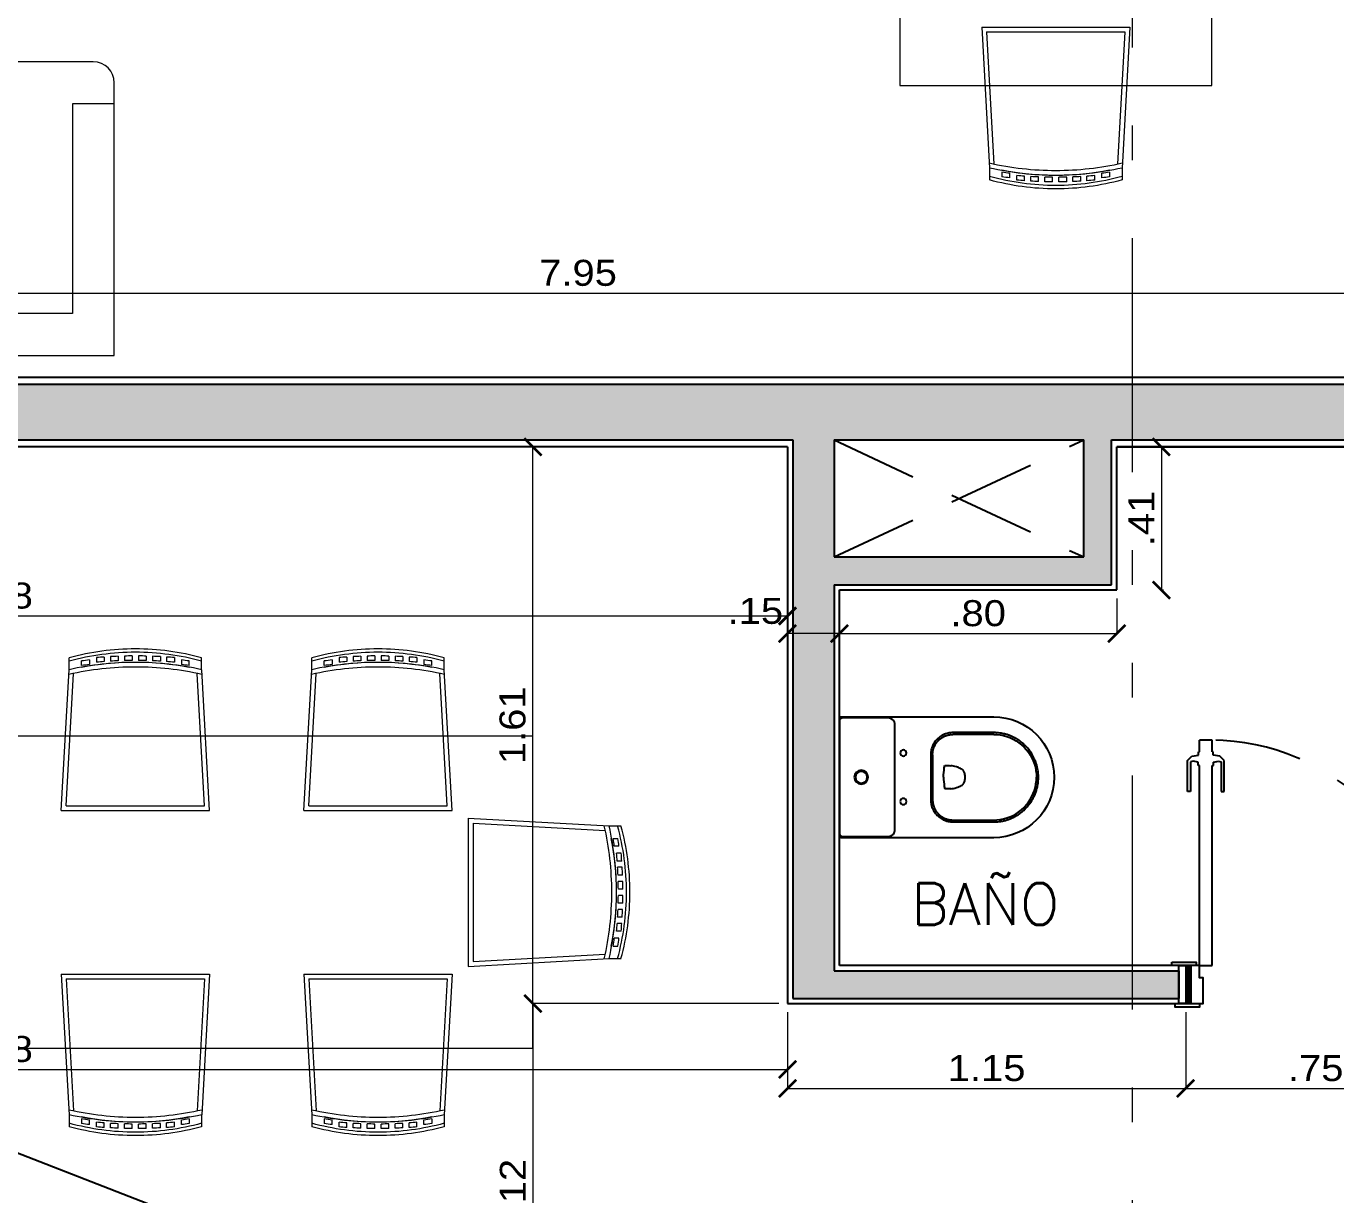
# Model space of a CAD drawing. Header units: metres. Extents: x 219 to 707, y -561 to -17.
# Drawn here: x 343.328 to 347.107, y -179.473 to -176.101 of the extents above; entities that cross this region are included whole.
import ezdxf

# ---------------------------------------------------------------- set-up
doc = ezdxf.new("R2010")
doc.units = ezdxf.units.M
doc.linetypes.add('CYPE_RAYAPUNTOPUNTO', pattern=[0.45, 0.225, -0.075, 0, -0.075, 0, -0.075])
doc.linetypes.add('HIDDEN', pattern=[0.375, 0.25, -0.125])
for name, color, linetype in [('A-Aberturas', 2, 'Continuous'), ('A-Equipamiento fijo', 253, 'Continuous'), ('A-Muros', 4, 'Continuous'), ('A-Proyección', 1, 'HIDDEN'), ('A-Revoques', 1, 'Continuous'), ('A-Texto', 3, 'Continuous'), ('CORRECCIONES', 1, 'Continuous'), ('Dr Ejes en bloque', 4, 'Continuous'), ('TCOTA', 1, 'Continuous')]:
    doc.layers.add(name, color=color, linetype=linetype)
doc.layers.add('A-Equipamiento', color=251, linetype='Continuous', lineweight=5)
doc.layers.add('COTAS_REPLANTEO', color=7, linetype='CYPE_RAYAPUNTOPUNTO', lineweight=0)
for name, color, linetype, transparency in [('M-Muro hueco 11', 141, 'Continuous', 0.5), ('M1-Muro Común 20', 12, 'Continuous', 0.5), ('M3- Muro Hueco 15', 113, 'Continuous', 0.7)]:
    doc.layers.add(name, color=color, linetype=linetype, transparency=transparency)
doc.styles.add('1-50', font='arial.ttf', dxfattribs={"width": 1.1, "height": 0.075})
doc.styles.add('T12', font='romans.shx', dxfattribs={"height": 0.12})
doc.dimstyles.new('1-50', dxfattribs={"dimscale": 0, "dimtxt": 0.075, "dimasz": 0.05, "dimexe": 0, "dimexo": 0.025, "dimgap": 0.02, "dimtad": 1, "dimzin": 4, "dimdsep": 46, "dimtxsty": '1-50', "dimblk": 'ARCHTICK', "dimcen": 0.09, "dimclrd": 256, "dimclre": 8, "dimclrt": 2, "dimadec": 0, "dimazin": 3, "dimtfac": 1, "dimtofl": 0, "dimtmove": 2, "dimatfit": 3, "dimldrblk": 'OPEN90', "dimfxl": 1, "dimtolj": 1, "dimtzin": 0, "dimlwd": 18, "dimlwe": 18, "dimarcsym": 0})

# ---------------------------------------------------------------- blocks, each defined once
blk = doc.blocks.new('PLANTA TIPO 1$0$PLQABY')
at = {"layer": 'A-Equipamiento'}
for p, q in [((-0.3447, 0.5109), (-0.3197, 0.0595)), ((0.1304, 0.5109), (-0.3447, 0.5109)), ((0.1304, 0.5109), (0.1053, 0.0595)), ((0.1145, 0.4959), (-0.3289, 0.4959)), ((-0.3289, 0.4959), (-0.3053, 0.0721)), ((0.1145, 0.4959), (0.091, 0.0721)), ((-0.3196, 0.0595), (-0.3196, 0.0323)), ((-0.2797, 0.0465), (-0.2797, 0.0316)), ((-0.2546, 0.028), (-0.2546, 0.0428)), ((0.0402, 0.028), (0.0402, 0.0428)), ((0.0653, 0.0465), (0.0653, 0.0316)), ((0.1053, 0.0587), (0.1053, 0.0323)), ((-0.3196, 0.0323), (-0.3196, 0.0214)), ((-0.2321, 0.0209), (-0.2321, 0.0355)), ((-0.2071, 0.0189), (-0.2071, 0.0335)), ((-0.1871, 0.0176), (-0.1871, 0.0322)), ((-0.1622, 0.0165), (-0.1622, 0.031)), ((-0.1422, 0.0158), (-0.1422, 0.0303)), ((-0.1172, 0.0154), (-0.1172, 0.0299)), ((-0.0972, 0.0154), (-0.0972, 0.0299)), ((-0.0722, 0.0158), (-0.0722, 0.0303)), ((-0.0522, 0.0165), (-0.0522, 0.031)), ((-0.0272, 0.0176), (-0.0272, 0.0322)), ((-0.0072, 0.0189), (-0.0072, 0.0335)), ((0.0178, 0.0209), (0.0178, 0.0355)), ((0.1053, 0.0323), (0.1053, 0.0214))]:
    blk.add_line(p, q, dxfattribs=at)
for centre, radius, start, end in [((-0.1071, 1.012), 0.9611, 257.1689, 269.9939), ((-0.1071, 1.0061), 0.9702, 257.3429, 269.9941), ((-0.1071, 0.9348), 0.8989, 258.9316, 269.9954), ((-0.0647, 1.4355), 1.4056, 261.2017, 262.2348), ((-0.1073, 1.012), 0.9611, 270.0061, 282.8311), ((-0.1073, 1.0061), 0.9702, 270.0059, 282.6571), ((-0.1072, 0.9348), 0.8989, 270.0046, 281.0684), ((-0.1497, 1.4355), 1.4056, 277.7652, 278.7983), ((-0.107, 0.8076), 0.8039, 254.6665, 269.9896), ((-0.107, 0.7967), 0.8039, 254.6665, 269.9896), ((-0.0647, 1.4522), 1.4368, 261.3942, 262.4044), ((-0.1072, 1.4355), 1.4056, 264.9005, 265.922), ((-0.1072, 1.4522), 1.4368, 265.0115, 266.0107), ((-0.1072, 1.4355), 1.4056, 266.7389, 267.7583), ((-0.1072, 1.4522), 1.4368, 266.8098, 267.807), ((-0.1072, 1.4355), 1.4056, 268.574, 269.5924), ((-0.1072, 1.4522), 1.4368, 268.605, 269.6012), ((-0.1073, 0.8076), 0.8039, 270.0104, 285.3335), ((-0.1073, 0.7967), 0.8039, 270.0104, 285.3335), ((-0.1072, 1.4355), 1.4056, 270.4076, 271.426), ((-0.1072, 1.4522), 1.4368, 270.3988, 271.395), ((-0.1072, 1.4355), 1.4056, 272.2417, 273.2611), ((-0.1072, 1.4522), 1.4368, 272.193, 273.1902), ((-0.1072, 1.4355), 1.4056, 274.078, 275.0995), ((-0.1072, 1.4522), 1.4368, 273.9893, 274.9885), ((-0.1497, 1.4522), 1.4368, 277.5956, 278.6058)]:
    blk.add_arc(centre, radius, start, end, dxfattribs=at)
blk = doc.blocks.new('Sillon3c')
for p, q in [((1.65, 0.7), (0.05, 0.7)), ((0.55, 0.7), (0.55, 0.1)), ((1.15, 0.7), (1.15, 0.1)), ((0, 0.65), (0, 0)), ((1.7, 0), (1.7, 0.65)), ((0.1, 0.6), (0, 0.6)), ((0.1, 0.1), (0.1, 0.6)), ((1.6, 0.6), (1.6, 0.1)), ((1.7, 0.6), (1.6, 0.6)), ((1.6, 0.1), (0.1, 0.1)), ((0, 0), (1.7, 0))]:
    blk.add_line(p, q)
for centre, start, end in [((0.05, 0.65), 90, 180), ((1.65, 0.65), 0, 90)]:
    blk.add_arc(centre, 0.05, start, end)
blk = doc.blocks.new('_ArchTick')
at = {"color": 0, "linetype": 'ByBlock', "const_width": 0.15}
blk.add_lwpolyline([(-0.5, -0.5), (0.5, 0.5)], dxfattribs=at)
blk = doc.blocks.new('*D131')
at = {"layer": 'Defpoints', "color": 0, "transparency": 16777216}
for p in [(348.895, -176.8717), (340.9456, -177.1151), (348.895, -177.1151)]:
    blk.add_point(p, dxfattribs=at)
at = {"layer": 'TCOTA', "color": 8, "lineweight": 18, "transparency": 16777216}
for p, q in [((340.9456, -177.0901), (340.9456, -176.8717)), ((348.895, -177.0901), (348.895, -176.8717))]:
    blk.add_line(p, q, dxfattribs=at)
at = {"layer": 'TCOTA', "lineweight": 18, "transparency": 16777216}
blk.add_line((340.9456, -176.8717), (348.895, -176.8717), dxfattribs=at)
at = {"layer": 'TCOTA', "lineweight": 18, "transparency": 16777216, "xscale": 0.05, "yscale": 0.05, "zscale": 0.05, "rotation": 180}
blk.add_blockref('_ArchTick', (340.9456, -176.8717), dxfattribs=at)
at = {"layer": 'TCOTA', "lineweight": 18, "transparency": 16777216, "xscale": 0.05, "yscale": 0.05, "zscale": 0.05}
blk.add_blockref('_ArchTick', (348.895, -176.8717), dxfattribs=at)
at = {"layer": 'TCOTA', "color": 2, "transparency": 16777216, "insert": (344.9203, -176.8134), "char_height": 0.075, "attachment_point": 5, "style": '1-50'}
blk.add_mtext('\\A1;7.95', dxfattribs=at)
blk = doc.blocks.new('_Open90')
at = {"color": 0, "linetype": 'ByBlock', "lineweight": -2}
for p, q in [((0, 0), (-1, 0)), ((-0.5, 0.5), (0, 0)), ((0, 0), (-0.5, -0.5))]:
    blk.add_line(p, q, dxfattribs=at)
blk = doc.blocks.new('hoja 65')
for p, q in [((1.869, 6.9476), (1.869, 6.9573)), ((1.869, 6.9573), (1.8722, 6.9573)), ((1.869, 6.9476), (1.869, 6.9573)), ((1.869, 6.9573), (1.8722, 6.9573)), ((1.8722, 6.9573), (1.8722, 6.9907)), ((1.9082, 6.9907), (1.8722, 6.9907)), ((1.8722, 6.9573), (1.8722, 6.9907)), ((1.9082, 6.9907), (1.8722, 6.9907)), ((1.9082, 6.9573), (1.9082, 6.9907)), ((1.9082, 6.9573), (1.9082, 6.9907)), ((1.9115, 6.9573), (1.9082, 6.9573)), ((1.9115, 6.9573), (1.9082, 6.9573)), ((1.9115, 6.9476), (1.9115, 6.9573)), ((1.9115, 6.9476), (1.9115, 6.9573)), ((1.8378, 6.9321), (1.8496, 6.945)), ((1.8378, 6.9321), (1.8496, 6.945)), ((1.8378, 6.8428), (1.8378, 6.9321)), ((1.8378, 6.8428), (1.8378, 6.9321)), ((1.8539, 6.9299), (1.8464, 6.9283)), ((1.8539, 6.9299), (1.8464, 6.9283)), ((1.8464, 6.9283), (1.8464, 6.8428)), ((1.8464, 6.9283), (1.8464, 6.8428)), ((1.8496, 6.945), (1.869, 6.9476)), ((1.8496, 6.945), (1.869, 6.9476)), ((1.8684, 6.9272), (1.8539, 6.9299)), ((1.8684, 6.9272), (1.8539, 6.9299)), ((1.8684, 6.9175), (1.8684, 6.9272)), ((1.8684, 6.9175), (1.8684, 6.9272)), ((1.8722, 6.9175), (1.8684, 6.9175)), ((1.8722, 6.9175), (1.8684, 6.9175)), ((1.8722, 6.3407), (1.8722, 6.9175)), ((1.8722, 6.3407), (1.8722, 6.9175)), ((1.9082, 6.3407), (1.9082, 6.9175)), ((1.9082, 6.9175), (1.912, 6.9175)), ((1.9082, 6.3407), (1.9082, 6.9175)), ((1.9082, 6.9175), (1.912, 6.9175)), ((1.9308, 6.945), (1.9115, 6.9476)), ((1.9308, 6.945), (1.9115, 6.9476)), ((1.912, 6.9272), (1.9265, 6.9299)), ((1.912, 6.9272), (1.9265, 6.9299)), ((1.912, 6.9175), (1.912, 6.9272)), ((1.912, 6.9175), (1.912, 6.9272)), ((1.9265, 6.9299), (1.9341, 6.9283)), ((1.9265, 6.9299), (1.9341, 6.9283)), ((1.9427, 6.9321), (1.9308, 6.945)), ((1.9427, 6.9321), (1.9308, 6.945)), ((1.9341, 6.9283), (1.9341, 6.8428)), ((1.9341, 6.9283), (1.9341, 6.8428)), ((1.9427, 6.8428), (1.9427, 6.9321)), ((1.9427, 6.8428), (1.9427, 6.9321)), ((1.8464, 6.8428), (1.8378, 6.8428)), ((1.8464, 6.8428), (1.8378, 6.8428)), ((1.9341, 6.8428), (1.9427, 6.8428)), ((1.9341, 6.8428), (1.9427, 6.8428)), ((1.8722, 6.3407), (1.9082, 6.3407)), ((1.8722, 6.3407), (1.9082, 6.3407))]:
    blk.add_line(p, q)
blk = doc.blocks.new('A$C9029')
at = {"transparency": 33554661}
h = blk.add_hatch(dxfattribs=at)
h.set_pattern_fill('ANSI31', color=1, scale=0.001, angle=180, style=0)
h.set_pattern_definition([(135, (3010.01075, -1180.768174), (0.0022450640303, 0.0022450640303), [])])
h.paths.add_polyline_path([(0.79, 0.01), (0.79, 0.12), (0.775, 0.12), (0.775, 0.01)])
h.paths.add_polyline_path([(0.055, 0.01), (0.055, 0.12), (0.04, 0.12), (0.04, 0.01)])
for p, q in [((0.04, 0.12), (0.02, 0.12)), ((0.79, 0.12), (0.81, 0.12)), ((0.04, 0.01), (0.02, 0.01)), ((0.79, 0.01), (0.81, 0.01))]:
    blk.add_line(p, q, dxfattribs=at)
for points in [[(0, 0.13), (0.07, 0.13), (0.07, 0.12), (0, 0.12)], [(0.83, 0.13), (0.76, 0.13), (0.76, 0.12), (0.83, 0.12)], [(0.01, 0.01), (0.08, 0.01), (0.08, 0), (0.01, 0)], [(0.82, 0.01), (0.75, 0.01), (0.75, 0), (0.82, 0)]]:
    blk.add_lwpolyline(points, close=True, dxfattribs=at)
at = {"color": 0, "linetype": 'ByBlock', "transparency": 33554661}
for points in [[(0.02, 0.12), (0.04, 0.12), (0.04, 0.01), (0.02, 0.01)], [(0.055, 0.12), (0.055, 0.01), (0.09, 0.01), (0.09, 0.084), (0.08, 0.084), (0.08, 0.12)], [(0.775, 0.12), (0.775, 0.01), (0.74, 0.01), (0.74, 0.084), (0.75, 0.084), (0.75, 0.12)], [(0.79, 0.12), (0.81, 0.12), (0.81, 0.01), (0.79, 0.01)]]:
    blk.add_lwpolyline(points, close=True, dxfattribs=at)
at = {"layer": 'A-Proyección', "transparency": 33554661}
blk.add_arc((0.1135, 0.1333), 0.6367, 358.7992, 89.7714, dxfattribs=at)
at = {"transparency": 33554661}
blk.add_blockref('hoja 65', (-1.7922, -6.2207), dxfattribs=at)
blk = doc.blocks.new('P230+cd23f_p')
at = {"layer": 'A-Equipamiento fijo'}
for p, q in [((-146.3, 0), (146.3, 0)), ((146.3, 0), (147.1, 0)), ((162.3, 0), (170.4, 0)), ((-174.4, -4), (-174.4, -445)), ((-172.3, -10), (-172.3, -138.8)), ((-172.3, -10), (-172.3, -10)), ((-172.3, -10), (-172.3, -138.8)), ((-170.4, 0), (-162.3, 0)), ((-162.3, 0), (-147.5, 0)), ((-147.5, 0), (-147.5, 0)), ((-147.5, 0), (-147.1, 0)), ((-147.1, 0), (-146.3, 0)), ((147.1, 0), (147.5, 0)), ((147.5, 0), (147.5, 0)), ((147.5, 0), (162.3, 0)), ((172.3, -138.8), (172.3, -10)), ((172.3, -10), (172.3, -10)), ((172.3, -138.8), (172.3, -10)), ((174.4, -445), (174.4, -4)), ((-172.3, -138.8), (-172.3, -138.8)), ((172.3, -138.8), (172.3, -138.8)), ((-152.3, -158.8), (152.3, -158.8)), ((-152.3, -158.8), (-152.3, -158.8)), ((-152.3, -158.8), (152.3, -158.8)), ((152.3, -158.8), (152.3, -158.8)), ((-65, -263.2), (65, -263.2)), ((-65, -268.6), (65, -268.6)), ((-128.8, -445), (-128.8, -327)), ((-123.4, -445), (-123.4, -327)), ((-33.8, -303.8), (-33.7, -303.5)), ((33.7, -303.5), (33.8, -303.8)), ((123.4, -327), (123.4, -445)), ((128.8, -327), (128.8, -445))]:
    blk.add_line(p, q, dxfattribs=at)
for points in [[(-172.3, -138.8, 0), (-172.2, -140.5, 0), (-172, -142.1, 0), (-171.7, -143.8, 0), (-171.2, -145.4, 0), (-170.6, -147, 0), (-169.8, -148.5, 0), (-168.9, -149.9, 0), (-167.9, -151.3, 0), (-166.8, -152.5, 0), (-165.6, -153.7, 0), (-164.3, -154.8, 0), (-162.9, -155.7, 0), (-161.5, -156.6, 0), (-159.9, -157.3, 0), (-158.3, -157.9, 0), (-156.7, -158.3, 0), (-155.3, -158.6, 0), (-153.8, -158.7, 0), (-152.3, -158.8, 0)], [(-172.3, -138.8, 0), (-172.3, -139.8, 0), (-172.2, -140.8, 0), (-172.1, -141.8, 0), (-171.9, -142.9, 0), (-171.7, -143.9, 0), (-171.4, -144.9, 0), (-171, -145.8, 0), (-170.6, -146.8, 0), (-170.2, -147.7, 0), (-169.7, -148.7, 0), (-169.2, -149.6, 0), (-168.6, -150.4, 0), (-168, -151.3, 0), (-167.3, -152.1, 0), (-166.6, -152.8, 0), (-165.8, -153.5, 0), (-165.1, -154.2, 0), (-164.2, -154.8, 0), (-163.4, -155.4, 0), (-162.5, -156, 0), (-161.6, -156.5, 0), (-160.7, -157, 0), (-159.7, -157.4, 0), (-158.7, -157.7, 0), (-157.7, -158, 0), (-156.7, -158.3, 0), (-155.7, -158.5, 0), (-154.7, -158.6, 0), (-153.6, -158.7, 0), (-152.6, -158.8, 0), (-152.4, -158.8, 0)], [(152.3, -158.8, 0), (154, -158.7, 0), (155.7, -158.5, 0), (157.3, -158.1, 0), (158.9, -157.7, 0), (160.5, -157, 0), (162, -156.3, 0), (163.5, -155.4, 0), (164.8, -154.4, 0), (166.1, -153.3, 0), (167.3, -152.1, 0), (168.3, -150.8, 0), (169.3, -149.4, 0), (170.1, -147.9, 0), (170.8, -146.4, 0), (171.4, -144.8, 0), (171.8, -143.2, 0), (172.1, -141.7, 0), (172.3, -140.3, 0), (172.3, -138.8, 0)], [(152.5, -158.8, 0), (153.3, -158.8, 0), (154.3, -158.7, 0), (155.4, -158.5, 0), (156.4, -158.4, 0), (157.4, -158.1, 0), (158.4, -157.8, 0), (159.4, -157.5, 0), (160.3, -157.1, 0), (161.3, -156.7, 0), (162.2, -156.2, 0), (163.1, -155.6, 0), (164, -155, 0), (164.8, -154.4, 0), (165.6, -153.7, 0), (166.4, -153, 0), (167.1, -152.3, 0), (167.7, -151.5, 0), (168.4, -150.7, 0), (169, -149.9, 0), (169.5, -149, 0), (170, -148.1, 0), (170.5, -147.1, 0), (170.9, -146.2, 0), (171.3, -145.2, 0), (171.6, -144.2, 0), (171.8, -143.2, 0), (172, -142.2, 0), (172.2, -141.1, 0), (172.3, -140.1, 0), (172.3, -139.1, 0), (172.3, -138.8, 0)], [(-128.8, -327, 0), (-128.7, -323.6, 0), (-128.5, -320.1, 0), (-128, -316.6, 0), (-127.3, -313.1, 0), (-126.4, -309.6, 0), (-125.3, -306.1, 0), (-124.1, -302.8, 0), (-122.6, -299.5, 0), (-120.9, -296.2, 0), (-119.1, -293.1, 0), (-117.1, -290.1, 0), (-114.9, -287.2, 0), (-112.6, -284.5, 0), (-110.1, -281.9, 0), (-107.5, -279.4, 0), (-104.8, -277, 0), (-101.9, -274.9, 0), (-98.9, -272.9, 0), (-95.8, -271.1, 0), (-92.5, -269.4, 0), (-89.2, -267.9, 0), (-85.9, -266.7, 0), (-82.4, -265.6, 0), (-78.9, -264.7, 0), (-75.4, -264, 0), (-71.9, -263.5, 0), (-68.4, -263.3, 0), (-65, -263.2, 0)], [(65, -263.2, 0), (68.4, -263.3, 0), (71.9, -263.5, 0), (75.4, -264, 0), (78.9, -264.7, 0), (82.4, -265.6, 0), (85.9, -266.7, 0), (89.2, -267.9, 0), (92.5, -269.4, 0), (95.8, -271.1, 0), (98.9, -272.9, 0), (101.9, -274.9, 0), (104.8, -277, 0), (107.5, -279.4, 0), (110.1, -281.9, 0), (112.6, -284.5, 0), (114.9, -287.2, 0), (117.1, -290.1, 0), (119.1, -293.1, 0), (120.9, -296.2, 0), (122.6, -299.5, 0), (124.1, -302.8, 0), (125.3, -306.1, 0), (126.4, -309.6, 0), (127.3, -313.1, 0), (128, -316.6, 0), (128.5, -320.1, 0), (128.7, -323.6, 0), (128.8, -327, 0)], [(-65, -268.6, 0), (-66.2, -268.6, 0), (-67.6, -268.6, 0), (-68.7, -268.7, 0), (-69.9, -268.8, 0), (-71, -268.9, 0), (-71.9, -269, 0), (-73.1, -269.2, 0), (-74.2, -269.3, 0), (-75.2, -269.5, 0), (-76.1, -269.7, 0), (-77.4, -269.9, 0), (-78.8, -270.2, 0), (-80, -270.5, 0), (-81.2, -270.8, 0), (-82.3, -271.2, 0), (-83.1, -271.4, 0), (-83.9, -271.7, 0), (-84.7, -271.9, 0), (-85.5, -272.3, 0), (-86.3, -272.6, 0), (-87.2, -272.9, 0), (-88.2, -273.4, 0), (-89, -273.8, 0), (-89.6, -274, 0), (-90.2, -274.3, 0), (-90.9, -274.7, 0), (-91.7, -275.1, 0), (-92.4, -275.4, 0), (-92.8, -275.7, 0), (-93.5, -276.1, 0), (-94.1, -276.4, 0), (-94.7, -276.7, 0), (-95.3, -277.1, 0), (-95.9, -277.4, 0), (-96.7, -277.9, 0), (-97.2, -278.3, 0), (-98, -278.8, 0), (-98.8, -279.3, 0), (-99.7, -280, 0), (-100.6, -280.6, 0), (-101.2, -281.1, 0), (-101.9, -281.7, 0), (-102.3, -282, 0), (-102.9, -282.5, 0), (-103.7, -283.2, 0), (-104.3, -283.8, 0), (-104.7, -284.2, 0), (-105.1, -284.6, 0), (-105.5, -285, 0), (-105.9, -285.4, 0), (-106.3, -285.7, 0), (-106.7, -286.2, 0), (-107.5, -286.9, 0), (-108.4, -287.9, 0), (-109.2, -288.7, 0), (-109.8, -289.5, 0), (-110.5, -290.3, 0), (-111.1, -291.1, 0), (-111.8, -292, 0), (-112.5, -292.9, 0), (-113.1, -293.9, 0), (-113.7, -294.7, 0), (-114.4, -295.8, 0), (-114.8, -296.4, 0), (-115.1, -296.9, 0), (-115.4, -297.4, 0), (-115.7, -298, 0), (-116, -298.6, 0), (-116.3, -299.1, 0), (-116.4, -299.4, 0), (-116.6, -299.6, 0), (-116.7, -299.9, 0), (-116.9, -300.2, 0), (-117.1, -300.6, 0), (-117.4, -301.3, 0), (-117.7, -301.9, 0), (-118, -302.4, 0), (-118.2, -302.9, 0), (-118.4, -303.4, 0), (-118.7, -304.1, 0), (-119, -304.8, 0), (-119.7, -306.5, 0), (-120.3, -307.9, 0), (-120.8, -309.4, 0), (-121.2, -311, 0), (-121.6, -312.6, 0), (-122, -314.2, 0), (-122.3, -315.8, 0), (-122.5, -316.9, 0), (-122.7, -318, 0), (-122.9, -319.1, 0), (-123, -320.3, 0), (-123.1, -321.2, 0), (-123.2, -322.1, 0), (-123.3, -322.8, 0), (-123.3, -323.5, 0), (-123.3, -324.2, 0), (-123.4, -325.1, 0), (-123.4, -325.4, 0), (-123.4, -325.6, 0), (-123.4, -325.8, 0), (-123.4, -326.2, 0), (-123.4, -326.4, 0), (-123.4, -326.6, 0), (-123.4, -326.7, 0), (-123.4, -326.8, 0), (-123.4, -327, 0)], [(0, -300, 0), (-6.7, -300.4, 0), (-13.4, -300.9, 0), (-20.2, -301.6, 0), (-27, -302.4, 0), (-33.7, -303.5, 0)], [(0, -300, 0), (6.7, -300.4, 0), (13.4, -300.9, 0), (20.2, -301.6, 0), (27, -302.4, 0), (33.7, -303.5, 0)], [(65, -268.6, 0), (66.2, -268.6, 0), (67.6, -268.6, 0), (68.7, -268.7, 0), (69.9, -268.8, 0), (71, -268.9, 0), (71.9, -269, 0), (73.1, -269.2, 0), (74.2, -269.3, 0), (75.2, -269.5, 0), (76.1, -269.7, 0), (77.4, -269.9, 0), (78.8, -270.2, 0), (80, -270.5, 0), (81.2, -270.8, 0), (82.3, -271.2, 0), (83.1, -271.4, 0), (83.9, -271.7, 0), (84.7, -271.9, 0), (85.5, -272.3, 0), (86.3, -272.6, 0), (87.2, -272.9, 0), (88.3, -273.5, 0), (89.2, -273.9, 0), (89.8, -274.1, 0), (90.7, -274.6, 0), (91.6, -275, 0), (92.4, -275.4, 0), (92.9, -275.7, 0), (93.7, -276.2, 0), (94.3, -276.5, 0), (95.1, -276.9, 0), (95.7, -277.3, 0), (96.6, -277.8, 0), (97.2, -278.3, 0), (98, -278.8, 0), (98.8, -279.3, 0), (99.7, -280, 0), (100.6, -280.6, 0), (101.4, -281.3, 0), (102.1, -281.9, 0), (102.8, -282.4, 0), (103.8, -283.3, 0), (104.8, -284.2, 0), (105.6, -285, 0), (106.3, -285.7, 0), (106.8, -286.2, 0), (107.5, -286.9, 0), (108.5, -288, 0), (109.2, -288.8, 0), (109.9, -289.5, 0), (110.5, -290.3, 0), (111.1, -291.1, 0), (112, -292.2, 0), (112.8, -293.4, 0), (113.6, -294.6, 0), (114.4, -295.8, 0), (114.8, -296.6, 0), (115.2, -297.2, 0), (115.6, -297.9, 0), (116, -298.6, 0), (116.3, -299.1, 0), (116.5, -299.5, 0), (116.7, -299.8, 0), (116.8, -300.1, 0), (117.1, -300.6, 0), (117.5, -301.4, 0), (117.8, -302.1, 0), (118.1, -302.6, 0), (118.3, -303.2, 0), (118.7, -304, 0), (119, -304.8, 0), (119.8, -306.8, 0), (120.4, -308.4, 0), (121, -310.3, 0), (121.5, -312.1, 0), (121.9, -313.8, 0), (122.3, -315.8, 0), (122.5, -316.9, 0), (122.7, -318, 0), (122.9, -319.1, 0), (123, -320.3, 0), (123.1, -321.2, 0), (123.2, -322.1, 0), (123.3, -322.8, 0), (123.3, -323.5, 0), (123.3, -324.2, 0), (123.4, -325.1, 0), (123.4, -325.4, 0), (123.4, -325.7, 0), (123.4, -326.2, 0), (123.4, -326.4, 0), (123.4, -326.6, 0), (123.4, -326.7, 0), (123.4, -326.8, 0), (123.4, -327, 0)], [(-23.5, -352.3, 0), (-25.1, -349.4, 0), (-26.5, -346.4, 0), (-27.8, -343.3, 0), (-29, -340.2, 0), (-30, -337.1, 0), (-31.2, -333.1, 0), (-32.1, -329, 0), (-32.8, -324.9, 0), (-33.3, -320.8, 0)], [(33.3, -320.8, 0), (32.8, -324.9, 0), (32.1, -329, 0), (31.2, -333.1, 0), (30, -337.1, 0), (28.7, -341, 0), (27.2, -344.8, 0), (25.4, -348.6, 0), (23.5, -352.3, 0)], [(-15.5, -359.4, 0), (-16.7, -358.8, 0), (-17.9, -358.2, 0), (-19, -357.4, 0), (-20.1, -356.5, 0), (-20.9, -355.8, 0), (-21.6, -355, 0), (-22.3, -354.1, 0), (-22.9, -353.2, 0), (-23.5, -352.3, 0)], [(0, -362.5, 0), (-2.7, -362.5, 0), (-5.3, -362.2, 0), (-7.9, -361.8, 0), (-10.4, -361.2, 0), (-12.9, -360.4, 0), (-15.5, -359.4, 0)], [(15.5, -359.4, 0), (12.9, -360.4, 0), (10.4, -361.2, 0), (7.9, -361.8, 0), (5.3, -362.2, 0), (2.7, -362.5, 0), (0, -362.5, 0)], [(23.5, -352.3, 0), (22.8, -353.5, 0), (22, -354.6, 0), (21.1, -355.6, 0), (20.1, -356.5, 0), (19, -357.4, 0), (17.9, -358.2, 0), (16.7, -358.8, 0), (15.5, -359.4, 0)], [(0, -573.8, 0), (-0.4, -573.8, 0), (-0.6, -573.8, 0), (-0.6, -573.8, 0), (-0.6, -573.8, 0), (-0.6, -573.8, 0), (-0.6, -573.8, 0), (-0.6, -573.8, 0), (-0.6, -573.8, 0), (-4.8, -573.8, 0), (-10.1, -573.4, 0), (-12.7, -573.2, 0), (-13, -573.2, 0), (-13.2, -573.2, 0), (-13.2, -573.2, 0), (-13.2, -573.2, 0), (-13.2, -573.2, 0), (-13.2, -573.2, 0), (-13.2, -573.2, 0), (-13.2, -573.2, 0), (-13.2, -573.2, 0), (-16.5, -572.8, 0), (-19.7, -572.3, 0), (-24.3, -571.5, 0), (-28.8, -570.6, 0), (-29.3, -570.5, 0), (-29.8, -570.3, 0), (-30.3, -570.2, 0), (-30.8, -570.1, 0), (-31.3, -570, 0), (-31.8, -569.9, 0), (-32.3, -569.7, 0), (-32.7, -569.6, 0), (-34.6, -569.1, 0), (-37.4, -568.3, 0), (-40.1, -567.4, 0), (-42.5, -566.6, 0), (-42.8, -566.5, 0), (-43, -566.4, 0), (-43.3, -566.3, 0), (-43.6, -566.2, 0), (-43.8, -566.2, 0), (-44.1, -566.1, 0), (-44.4, -566, 0), (-47.3, -564.9, 0), (-50.1, -563.7, 0), (-52.6, -562.6, 0), (-52.8, -562.5, 0), (-53, -562.4, 0), (-53.2, -562.3, 0), (-53.5, -562.2, 0), (-54, -562, 0), (-56.2, -560.9, 0), (-60, -559, 0), (-63.6, -557, 0), (-67.3, -554.9, 0), (-71.9, -551.9, 0), (-73.9, -550.5, 0), (-74.2, -550.4, 0), (-74.4, -550.2, 0), (-74.6, -550, 0), (-74.8, -549.9, 0), (-75.1, -549.7, 0), (-75.3, -549.6, 0), (-75.5, -549.4, 0), (-79.6, -546.3, 0), (-83.6, -543.1, 0), (-87, -540.1, 0), (-88.4, -538.7, 0), (-88.6, -538.5, 0), (-88.8, -538.3, 0), (-89, -538.2, 0), (-89.2, -538, 0), (-89.4, -537.8, 0), (-89.6, -537.6, 0), (-92.3, -534.9, 0), (-94.9, -532.1, 0), (-97.2, -529.6, 0), (-98.1, -528.5, 0), (-98.2, -528.4, 0), (-98.4, -528.2, 0), (-98.5, -528.1, 0), (-98.6, -528, 0), (-98.7, -527.8, 0), (-98.8, -527.7, 0), (-98.9, -527.6, 0), (-101.1, -524.8, 0), (-103.3, -522, 0), (-103.7, -521.4, 0), (-104.2, -520.8, 0), (-104.6, -520.3, 0), (-105, -519.7, 0), (-105.4, -519.1, 0), (-105.8, -518.6, 0), (-106.2, -518, 0), (-106.6, -517.4, 0), (-109.2, -513.4, 0), (-110.4, -511.4, 0), (-111, -510.4, 0), (-111.3, -509.9, 0), (-111.5, -509.6, 0), (-111.6, -509.5, 0), (-111.6, -509.4, 0), (-111.6, -509.4, 0), (-111.6, -509.4, 0), (-111.6, -509.3, 0), (-111.6, -509.3, 0), (-111.6, -509.3, 0), (-111.6, -509.3, 0), (-111.6, -509.3, 0), (-111.6, -509.3, 0), (-111.6, -509.3, 0), (-111.6, -509.3, 0), (-111.6, -509.3, 0), (-111.7, -509.3, 0), (-111.7, -509.3, 0), (-111.7, -509.2, 0), (-111.8, -509.1, 0), (-111.9, -508.9, 0), (-112, -508.6, 0), (-112.4, -508, 0), (-112.9, -507, 0), (-113.3, -506.4, 0), (-113.3, -506.3, 0), (-113.5, -506, 0), (-113.6, -505.7, 0), (-113.8, -505.4, 0), (-114, -505.1, 0), (-114.1, -504.8, 0), (-115.8, -501.4, 0), (-117.7, -497.5, 0), (-119.3, -493.6, 0), (-120.7, -490.1, 0), (-121.3, -488.5, 0), (-121.3, -488.3, 0), (-121.4, -488.1, 0), (-121.5, -487.9, 0), (-121.6, -487.7, 0), (-121.6, -487.5, 0), (-121.7, -487.3, 0), (-122.9, -483.6, 0), (-124, -479.9, 0), (-124.2, -479.1, 0), (-124.5, -478.3, 0), (-124.7, -477.4, 0), (-124.9, -476.6, 0), (-125.1, -475.7, 0), (-125.3, -474.9, 0), (-125.5, -474.1, 0), (-126.6, -469, 0), (-127, -466.8, 0), (-127, -466.6, 0), (-127.1, -466.4, 0), (-127.1, -466.2, 0), (-127.1, -466, 0), (-127.2, -465.5, 0), (-127.5, -463.5, 0), (-128.1, -458.9, 0), (-128.5, -454.3, 0), (-128.8, -449.6, 0), (-128.8, -445, 0)], [(-123.4, -445, 0), (-123, -454.3, 0), (-122, -463.7, 0), (-120.1, -473.2, 0), (-117.5, -482.6, 0), (-114.2, -491.8, 0), (-110.1, -500.8, 0), (-105.2, -509.4, 0), (-99.7, -517.6, 0), (-93.7, -525.3, 0), (-87, -532.5, 0), (-79.9, -539, 0), (-72.2, -545, 0), (-64.2, -550.4, 0), (-55.8, -555.1, 0), (-47, -559.1, 0), (-38, -562.4, 0), (-28.7, -565, 0), (-19.3, -566.9, 0), (-9.7, -568, 0), (0, -568.4, 0)], [(128.8, -445, 0), (128.8, -448.9, 0), (128.6, -452.9, 0), (128.3, -456.8, 0), (127.7, -462, 0), (127.4, -464.2, 0), (127.4, -464.5, 0), (127.3, -464.7, 0), (127.3, -465, 0), (127.2, -465.3, 0), (127.2, -465.5, 0), (127.2, -465.8, 0), (127.1, -466, 0), (126.4, -469.8, 0), (125.6, -473.6, 0), (125.4, -474.7, 0), (125.1, -475.6, 0), (124.9, -476.6, 0), (124.6, -477.6, 0), (124.4, -478.6, 0), (123, -483.5, 0), (122.3, -485.6, 0), (122, -486.5, 0), (121.9, -486.6, 0), (121.9, -486.8, 0), (121.9, -486.9, 0), (121.8, -487, 0), (121.8, -487.1, 0), (121.7, -487.2, 0), (121.7, -487.3, 0), (120, -492, 0), (118, -496.7, 0), (115.9, -501.3, 0), (113.6, -505.8, 0), (113.4, -506.1, 0), (113.4, -506.2, 0), (113.3, -506.3, 0), (113.3, -506.4, 0), (113.2, -506.5, 0), (113.2, -506.6, 0), (113.1, -506.6, 0), (112.9, -507.1, 0), (112.4, -507.9, 0), (112, -508.7, 0), (111.8, -509.1, 0), (111.7, -509.2, 0), (111.7, -509.3, 0), (111.6, -509.3, 0), (111.6, -509.3, 0), (111.6, -509.3, 0), (111.6, -509.3, 0), (111.6, -509.3, 0), (110.8, -510.8, 0), (109.9, -512.3, 0), (109, -513.7, 0), (108.1, -515.2, 0), (107.1, -516.6, 0), (106, -518.2, 0), (104.7, -520.1, 0), (102.6, -522.9, 0), (100.5, -525.7, 0), (100, -526.2, 0), (99.6, -526.7, 0), (99.1, -527.3, 0), (98.8, -527.7, 0), (98.6, -528, 0), (98.3, -528.3, 0), (98.1, -528.6, 0), (97.8, -528.8, 0), (95.6, -531.4, 0), (93.3, -533.9, 0), (91.2, -536, 0), (91, -536.3, 0), (90.7, -536.5, 0), (90.4, -536.8, 0), (90.1, -537.1, 0), (89.8, -537.3, 0), (89.6, -537.6, 0), (85.8, -541.1, 0), (81.9, -544.5, 0), (78.4, -547.3, 0), (76.8, -548.5, 0), (76.1, -549, 0), (76, -549.1, 0), (75.9, -549.1, 0), (75.8, -549.2, 0), (75.7, -549.2, 0), (75.7, -549.3, 0), (75.6, -549.3, 0), (75.5, -549.4, 0), (71.6, -552.1, 0), (67.6, -554.7, 0), (63.5, -557.1, 0), (60.7, -558.6, 0), (57.9, -560.1, 0), (55.4, -561.3, 0), (55.2, -561.4, 0), (54.9, -561.5, 0), (54.7, -561.7, 0), (54.5, -561.8, 0), (54.2, -561.9, 0), (54, -562, 0), (53.7, -562.1, 0), (53.5, -562.2, 0), (48.4, -564.4, 0), (46.2, -565.3, 0), (45.2, -565.7, 0), (45, -565.7, 0), (44.9, -565.8, 0), (44.8, -565.8, 0), (44.6, -565.9, 0), (44.5, -565.9, 0), (44.4, -566, 0), (41.1, -567.1, 0), (37.8, -568.2, 0), (37, -568.4, 0), (36.3, -568.6, 0), (35.5, -568.8, 0), (34.8, -569.1, 0), (34, -569.3, 0), (33.1, -569.5, 0), (31.8, -569.9, 0), (26.5, -571.1, 0), (21.2, -572.1, 0), (15.8, -572.9, 0), (15.1, -573, 0), (14.8, -573, 0), (14.5, -573, 0), (14.3, -573, 0), (13.4, -573.1, 0), (11.9, -573.3, 0), (9.2, -573.5, 0), (4.4, -573.8, 0), (1.3, -573.8, 0), (0.9, -573.8, 0), (0.8, -573.8, 0), (0.8, -573.8, 0), (0.8, -573.8, 0), (0.8, -573.8, 0), (0.8, -573.8, 0), (0.5, -573.8, 0), (0, -573.8, 0)], [(123.4, -445, 0), (123, -454.3, 0), (122, -463.7, 0), (120.1, -473.2, 0), (117.5, -482.6, 0), (114.2, -491.8, 0), (110.1, -500.8, 0), (105.2, -509.4, 0), (99.7, -517.6, 0), (93.7, -525.3, 0), (87, -532.5, 0), (79.9, -539, 0), (72.2, -545, 0), (64.2, -550.4, 0), (55.8, -555.1, 0), (47, -559.1, 0), (38, -562.4, 0), (28.7, -565, 0), (19.3, -566.9, 0), (9.7, -568, 0), (0, -568.4, 0)]]:
    blk.add_polyline3d(points, dxfattribs=at)
for centre, radius in [((0, -62.7), 20), ((0, -62.7), 17), ((-70, -184.4), 9), ((70, -184.4), 9)]:
    blk.add_circle(centre, radius, dxfattribs=at)
for centre, radius, start, end in [((-170.4, -4), 4, 90, 180), ((-162.3, -10), 10, 114.5584, 175.4865), ((-162.3, -10), 10, 175.4978, 180), ((-162.3, -10), 10, 112.355, 114.5705), ((-162.3, -10), 10, 89.9998, 112.3626), ((162.3, -10), 10, 67.6393, 90.0002), ((162.3, -10), 10, 65.4505, 67.6469), ((162.3, -10), 10, 4.524, 65.4626), ((170.4, -4), 4, 0, 90), ((162.3, -10), 10, 0, 4.5127), ((104.2, -308.3), 138.1, 178.1307, 185.1864), ((-104.2, -308.3), 138.1, 354.8136, 1.8693), ((0, -445), 174.4, 180, 0)]:
    blk.add_arc(centre, radius, start, end, dxfattribs=at)
blk = doc.blocks.new('*D404')
at = {"layer": 'Defpoints', "color": 0, "transparency": 16777216}
for p in [(345.6748, -177.7277), (346.4748, -177.7277), (346.4748, -177.8536)]:
    blk.add_point(p, dxfattribs=at)
at = {"layer": 'TCOTA', "color": 8, "lineweight": 18, "transparency": 16777216}
for p, q in [((345.6748, -177.7527), (345.6748, -177.8536)), ((346.4748, -177.7527), (346.4748, -177.8536))]:
    blk.add_line(p, q, dxfattribs=at)
at = {"layer": 'TCOTA', "lineweight": 18, "transparency": 16777216}
blk.add_line((345.6748, -177.8536), (346.4748, -177.8536), dxfattribs=at)
at = {"layer": 'TCOTA', "lineweight": 18, "transparency": 16777216, "xscale": 0.05, "yscale": 0.05, "zscale": 0.05, "rotation": 180}
blk.add_blockref('_ArchTick', (345.6748, -177.8536), dxfattribs=at)
at = {"layer": 'TCOTA', "lineweight": 18, "transparency": 16777216, "xscale": 0.05, "yscale": 0.05, "zscale": 0.05}
blk.add_blockref('_ArchTick', (346.4748, -177.8536), dxfattribs=at)
at = {"layer": 'TCOTA', "color": 2, "transparency": 16777216, "insert": (346.0748, -177.7953), "char_height": 0.075, "attachment_point": 5, "style": '1-50'}
blk.add_mtext('\\A1;.80', dxfattribs=at)
blk = doc.blocks.new('*D405')
at = {"layer": 'Defpoints', "color": 0, "transparency": 16777216}
for p in [(345.5248, -177.8536), (345.5248, -177.867), (345.6748, -177.8536)]:
    blk.add_point(p, dxfattribs=at)
at = {"layer": 'TCOTA', "color": 8, "lineweight": 18, "transparency": 16777216}
for p, q in [((345.6748, -177.8286), (345.6748, -177.8536)), ((345.5248, -177.842), (345.5248, -177.8536))]:
    blk.add_line(p, q, dxfattribs=at)
at = {"layer": 'TCOTA', "lineweight": 18, "transparency": 16777216}
blk.add_line((345.6748, -177.8536), (345.5248, -177.8536), dxfattribs=at)
at = {"layer": 'TCOTA', "lineweight": 18, "transparency": 16777216, "xscale": 0.05, "yscale": 0.05, "zscale": 0.05, "rotation": 180}
blk.add_blockref('_ArchTick', (345.5248, -177.8536), dxfattribs=at)
at = {"layer": 'TCOTA', "lineweight": 18, "transparency": 16777216, "xscale": 0.05, "yscale": 0.05, "zscale": 0.05}
blk.add_blockref('_ArchTick', (345.6748, -177.8536), dxfattribs=at)
at = {"layer": 'TCOTA', "color": 2, "transparency": 16777216, "insert": (345.432, -177.7886), "char_height": 0.075, "attachment_point": 5, "style": '1-50'}
blk.add_mtext('\\A1;.15', dxfattribs=at)
blk = doc.blocks.new('*D406')
at = {"layer": 'Defpoints', "color": 0, "transparency": 16777216}
for p in [(340.9453, -177.7715), (345.5248, -177.8028), (345.5248, -177.8224)]:
    blk.add_point(p, dxfattribs=at)
at = {"layer": 'TCOTA', "color": 8, "lineweight": 18, "transparency": 16777216}
for p, q in [((340.9453, -177.7965), (340.9453, -177.8028)), ((345.5248, -177.7974), (345.5248, -177.8028))]:
    blk.add_line(p, q, dxfattribs=at)
at = {"layer": 'TCOTA', "lineweight": 18, "transparency": 16777216}
blk.add_line((340.9453, -177.8028), (345.5248, -177.8028), dxfattribs=at)
at = {"layer": 'TCOTA', "lineweight": 18, "transparency": 16777216, "xscale": 0.05, "yscale": 0.05, "zscale": 0.05, "rotation": 180}
blk.add_blockref('_ArchTick', (340.9453, -177.8028), dxfattribs=at)
at = {"layer": 'TCOTA', "lineweight": 18, "transparency": 16777216, "xscale": 0.05, "yscale": 0.05, "zscale": 0.05}
blk.add_blockref('_ArchTick', (345.5248, -177.8028), dxfattribs=at)
at = {"layer": 'TCOTA', "color": 2, "transparency": 16777216, "insert": (343.2351, -177.7445), "char_height": 0.075, "attachment_point": 5, "style": '1-50'}
blk.add_mtext('\\A1;4.58', dxfattribs=at)
blk = doc.blocks.new('*D414')
at = {"layer": 'Defpoints', "color": 0, "transparency": 16777216}
for p in [(346.6737, -178.9212), (347.4237, -178.9212), (347.4237, -179.1659)]:
    blk.add_point(p, dxfattribs=at)
at = {"layer": 'TCOTA', "color": 8, "lineweight": 18, "transparency": 16777216}
for p, q in [((346.6737, -178.9462), (346.6737, -179.1659)), ((347.4237, -178.9462), (347.4237, -179.1659))]:
    blk.add_line(p, q, dxfattribs=at)
at = {"layer": 'TCOTA', "lineweight": 18, "transparency": 16777216}
blk.add_line((346.6737, -179.1659), (347.4237, -179.1659), dxfattribs=at)
at = {"layer": 'TCOTA', "lineweight": 18, "transparency": 16777216, "xscale": 0.05, "yscale": 0.05, "zscale": 0.05, "rotation": 180}
blk.add_blockref('_ArchTick', (346.6737, -179.1659), dxfattribs=at)
at = {"layer": 'TCOTA', "lineweight": 18, "transparency": 16777216, "xscale": 0.05, "yscale": 0.05, "zscale": 0.05}
blk.add_blockref('_ArchTick', (347.4237, -179.1659), dxfattribs=at)
at = {"layer": 'TCOTA', "color": 2, "transparency": 16777216, "insert": (347.0487, -179.1077), "char_height": 0.075, "attachment_point": 5, "style": '1-50'}
blk.add_mtext('\\A1;.75', dxfattribs=at)
blk = doc.blocks.new('*D415')
at = {"layer": 'Defpoints', "color": 0, "transparency": 16777216}
for p in [(345.5248, -178.9212), (346.6737, -178.9212), (346.6737, -179.1659)]:
    blk.add_point(p, dxfattribs=at)
at = {"layer": 'TCOTA', "color": 8, "lineweight": 18, "transparency": 16777216}
for p, q in [((345.5248, -178.9462), (345.5248, -179.1659)), ((346.6737, -178.9462), (346.6737, -179.1659))]:
    blk.add_line(p, q, dxfattribs=at)
at = {"layer": 'TCOTA', "lineweight": 18, "transparency": 16777216}
blk.add_line((345.5248, -179.1659), (346.6737, -179.1659), dxfattribs=at)
at = {"layer": 'TCOTA', "lineweight": 18, "transparency": 16777216, "xscale": 0.05, "yscale": 0.05, "zscale": 0.05, "rotation": 180}
blk.add_blockref('_ArchTick', (345.5248, -179.1659), dxfattribs=at)
at = {"layer": 'TCOTA', "lineweight": 18, "transparency": 16777216, "xscale": 0.05, "yscale": 0.05, "zscale": 0.05}
blk.add_blockref('_ArchTick', (346.6737, -179.1659), dxfattribs=at)
at = {"layer": 'TCOTA', "color": 2, "transparency": 16777216, "insert": (346.0993, -179.1076), "char_height": 0.075, "attachment_point": 5, "style": '1-50'}
blk.add_mtext('\\A1;1.15', dxfattribs=at)
blk = doc.blocks.new('*D416')
at = {"layer": 'Defpoints', "color": 0, "transparency": 16777216}
for p in [(340.9453, -179.0675), (345.5248, -179.1109), (345.5248, -179.1225)]:
    blk.add_point(p, dxfattribs=at)
at = {"layer": 'TCOTA', "color": 8, "lineweight": 18, "transparency": 16777216}
for p, q in [((340.9453, -179.0925), (340.9453, -179.1109)), ((345.5248, -179.0975), (345.5248, -179.1109))]:
    blk.add_line(p, q, dxfattribs=at)
at = {"layer": 'TCOTA', "lineweight": 18, "transparency": 16777216}
blk.add_line((340.9453, -179.1109), (345.5248, -179.1109), dxfattribs=at)
at = {"layer": 'TCOTA', "lineweight": 18, "transparency": 16777216, "xscale": 0.05, "yscale": 0.05, "zscale": 0.05, "rotation": 180}
blk.add_blockref('_ArchTick', (340.9453, -179.1109), dxfattribs=at)
at = {"layer": 'TCOTA', "lineweight": 18, "transparency": 16777216, "xscale": 0.05, "yscale": 0.05, "zscale": 0.05}
blk.add_blockref('_ArchTick', (345.5248, -179.1109), dxfattribs=at)
at = {"layer": 'TCOTA', "color": 2, "transparency": 16777216, "insert": (343.2351, -179.0526), "char_height": 0.075, "attachment_point": 5, "style": '1-50'}
blk.add_mtext('\\A1;4.58', dxfattribs=at)
blk = doc.blocks.new('*D483')
at = {"layer": 'Defpoints', "color": 0, "transparency": 16777216}
for p in [(345.5248, -178.9212), (344.7898, -180.0414), (345.5248, -180.0414)]:
    blk.add_point(p, dxfattribs=at)
at = {"layer": 'TCOTA', "color": 8, "lineweight": 18, "transparency": 16777216}
for p, q in [((345.4998, -178.9212), (344.7898, -178.9212)), ((345.4998, -180.0414), (344.7898, -180.0414))]:
    blk.add_line(p, q, dxfattribs=at)
at = {"layer": 'TCOTA', "lineweight": 18, "transparency": 16777216}
blk.add_line((344.7898, -178.9212), (344.7898, -180.0414), dxfattribs=at)
at = {"layer": 'TCOTA', "lineweight": 18, "transparency": 16777216, "xscale": 0.05, "yscale": 0.05, "zscale": 0.05}
for p, rotation in [((344.7898, -178.9212), 90), ((344.7898, -180.0414), 270)]:
    blk.add_blockref('_ArchTick', p, dxfattribs=dict(at, rotation=rotation))
at = {"layer": 'TCOTA', "color": 2, "transparency": 16777216, "insert": (344.7321, -179.4813), "char_height": 0.075, "attachment_point": 5, "rotation": 90, "style": '1-50'}
blk.add_mtext('\\A1;1.12', dxfattribs=at)
blk = doc.blocks.new('*D484')
at = {"layer": 'Defpoints', "color": 0, "transparency": 16777216}
for p in [(344.7899, -177.3151), (345.5248, -177.3151), (345.5248, -178.9212)]:
    blk.add_point(p, dxfattribs=at)
at = {"layer": 'TCOTA', "color": 8, "lineweight": 18, "transparency": 16777216}
for p, q in [((345.4998, -177.3151), (344.7899, -177.3151)), ((345.4998, -178.9212), (344.7899, -178.9212))]:
    blk.add_line(p, q, dxfattribs=at)
at = {"layer": 'TCOTA', "lineweight": 18, "transparency": 16777216}
blk.add_line((344.7899, -178.9212), (344.7899, -177.3151), dxfattribs=at)
at = {"layer": 'TCOTA', "lineweight": 18, "transparency": 16777216, "xscale": 0.05, "yscale": 0.05, "zscale": 0.05}
for p, rotation in [((344.7899, -177.3151), 90), ((344.7899, -178.9212), 270)]:
    blk.add_blockref('_ArchTick', p, dxfattribs=dict(at, rotation=rotation))
at = {"layer": 'TCOTA', "color": 2, "transparency": 16777216, "insert": (344.7316, -178.1182), "char_height": 0.075, "attachment_point": 5, "rotation": 90, "style": '1-50'}
blk.add_mtext('\\A1;1.61', dxfattribs=at)
blk = doc.blocks.new('*D489')
at = {"layer": 'Defpoints', "color": 0, "transparency": 16777216}
for p in [(346.5848, -177.3151), (346.5848, -177.7281), (346.6034, -177.7281)]:
    blk.add_point(p, dxfattribs=at)
at = {"layer": 'TCOTA', "color": 8, "lineweight": 18, "transparency": 16777216}
for p, q in [((346.6098, -177.3151), (346.6034, -177.3151)), ((346.6098, -177.7281), (346.6034, -177.7281))]:
    blk.add_line(p, q, dxfattribs=at)
at = {"layer": 'TCOTA', "lineweight": 18, "transparency": 16777216}
blk.add_line((346.6034, -177.3151), (346.6034, -177.7281), dxfattribs=at)
at = {"layer": 'TCOTA', "lineweight": 18, "transparency": 16777216, "xscale": 0.05, "yscale": 0.05, "zscale": 0.05}
for p, rotation in [((346.6034, -177.3151), 90), ((346.6034, -177.7281), 270)]:
    blk.add_blockref('_ArchTick', p, dxfattribs=dict(at, rotation=rotation))
at = {"layer": 'TCOTA', "color": 2, "transparency": 16777216, "insert": (346.5457, -177.5216), "char_height": 0.075, "attachment_point": 5, "rotation": 90, "style": '1-50'}
blk.add_mtext('\\A1;.41', dxfattribs=at)
blk = doc.blocks.new('DSADADASDAS')
at = {"layer": 'COTAS_REPLANTEO', "ltscale": 3}
blk.add_line((120.8027, 125.9327, -0.525), (120.8027, 146.4778, -0.525), dxfattribs=at)

msp = doc.modelspace()

# ---------------------------------------------------------------- hatches: boundary and pattern name
at = {"layer": 'M-Muro hueco 11', "transparency": 33554534}
h = msp.add_hatch(color=256, dxfattribs=at)
h.dxf.hatch_style = 1
h.paths.add_polyline_path([(346.1892, -177.6327), (345.6598, -177.6327), (345.6598, -177.7127), (346.1892, -177.7127)])
h.paths.add_polyline_path([(346.3392, -177.6327), (346.1892, -177.6327), (346.1892, -177.7127), (346.3392, -177.7127)])
h.paths.add_polyline_path([(346.3946, -177.2935), (346.3798, -177.2935), (346.3798, -177.6327), (346.3392, -177.6327), (346.3392, -177.7127), (346.3946, -177.7127)])
h.paths.add_polyline_path([(346.4598, -177.2935), (346.3946, -177.2935), (346.3946, -177.7127), (346.4598, -177.7127)])
h = msp.add_hatch(color=256, dxfattribs=at)
h.dxf.hatch_style = 1
h.paths.add_polyline_path([(346.1892, -178.8262), (345.6598, -178.8262), (345.6598, -178.9062), (346.1892, -178.9062)])
h.paths.add_polyline_path([(346.3946, -178.8262), (346.1892, -178.8262), (346.1892, -178.9062), (346.3946, -178.9062)])
h.paths.add_polyline_path([(346.4392, -178.8262), (346.3946, -178.8262), (346.3946, -178.9062), (346.4392, -178.9062)])
h.paths.add_polyline_path([(346.5946, -178.8262), (346.4392, -178.8262), (346.4392, -178.9062), (346.5946, -178.9062)])
h.paths.add_polyline_path([(346.6537, -178.8262), (346.5946, -178.8262), (346.5946, -178.9062), (346.6537, -178.9062)])
h.paths.add_polyline_path([(348.104, -178.8262), (347.4437, -178.8262), (347.4437, -178.9062), (348.104, -178.9062)])
at = {"layer": 'M1-Muro Común 20', "transparency": 33554687}
h = msp.add_hatch(color=256, dxfattribs=at)
h.dxf.hatch_style = 1
h.paths.add_polyline_path([(349.1248, -177.2951), (349.1248, -177.1351), (340.9256, -177.1351), (340.9256, -177.2951), (344.7101, -177.2951), (344.8301, -177.2951), (346.9599, -177.2951)])
at = {"layer": 'M3- Muro Hueco 15', "transparency": 33554687}
h = msp.add_hatch(color=256, dxfattribs=at)
h.dxf.hatch_style = 1
h.paths.add_polyline_path([(345.6598, -178.9062), (345.6598, -177.2935), (345.5398, -177.2935), (345.5398, -178.9062)])
h.paths.add_polyline_path([(348.104, -177.2951), (348.104, -178.9062), (348.224, -178.9062), (348.224, -177.2951)])

# ---------------------------------------------------------------- linework, layer by layer
at = {"layer": 'A-Equipamiento', "transparency": 33554687}
for points in [[(345.8488, -174.6709), (345.8488, -176.2729), (346.7488, -176.2729), (346.7488, -174.6709)], [(344.7899, -178.15), (342.588, -178.15), (342.588, -179.05), (344.7899, -179.05)]]:
    msp.add_lwpolyline(points, close=True, dxfattribs=at)
at = {"layer": 'A-Muros', "transparency": 33554687}
for p, q in [((349.1248, -177.1351), (340.9256, -177.1351)), ((340.9256, -177.2951), (345.5398, -177.2951)), ((345.5398, -177.2951), (345.5398, -178.9062)), ((345.6598, -177.2951), (346.3798, -177.2951)), ((345.6598, -177.2951), (345.6598, -177.6327)), ((346.3798, -177.6327), (346.3798, -177.2951)), ((346.4598, -177.2951), (348.104, -177.2951)), ((346.4598, -177.7127), (346.4598, -177.2951)), ((345.6598, -177.6327), (346.3798, -177.6327)), ((345.6598, -177.7127), (345.6598, -178.8262)), ((345.6598, -177.7127), (346.4598, -177.7127)), ((345.6598, -178.8262), (346.6537, -178.8262)), ((345.5398, -178.9062), (346.6537, -178.9062))]:
    msp.add_line(p, q, dxfattribs=at)
at = {"layer": 'A-Muros'}
msp.add_line((346.6537, -178.8262), (346.6537, -178.9062), dxfattribs=at)
at = {"layer": 'A-Proyección', "transparency": 33554687}
for p, q in [((345.6598, -177.6327), (346.3798, -177.2951)), ((345.6598, -177.2951), (346.3798, -177.6327))]:
    msp.add_line(p, q, dxfattribs=at)
at = {"layer": 'A-Revoques', "transparency": 33554687}
for p, q in [((348.895, -177.1151), (340.9456, -177.1151)), ((345.5248, -177.3151), (340.9456, -177.3151)), ((345.5248, -177.3151), (345.5248, -178.9212)), ((348.089, -177.3151), (346.4748, -177.3151)), ((346.4748, -177.7277), (346.4748, -177.3151)), ((346.4748, -177.3151), (348.089, -177.3151)), ((345.6748, -177.7277), (346.4748, -177.7277)), ((345.6748, -178.8112), (345.6748, -177.7277)), ((346.6537, -178.8112), (345.6748, -178.8112)), ((345.5248, -178.9212), (346.6537, -178.9212))]:
    msp.add_line(p, q, dxfattribs=at)
at = {"layer": 'CORRECCIONES', "color": 114, "true_color": 0x139b48}
msp.add_lwpolyline([(346.2176, -180.4876), (336.0442, -176.526), (330.8854, -176.526)], dxfattribs=at)

# ---------------------------------------------------------------- block references
at = {"layer": 'A-Aberturas', "transparency": 33554687}
msp.add_blockref('A$C9029', (346.6337, -178.9312), dxfattribs=at)
at = {"layer": 'A-Equipamiento', "transparency": 33554687}
for name, p, xscale, yscale, zscale in [('PLANTA TIPO 1$0$PLQABY', (346.2023, -176.5642), -0.9, 0.9, 0.9), ('Sillon3c', (341.5251, -177.0511), 1.209999999999994, 1.209999999999994, 1.209999999999994)]:
    msp.add_blockref(name, p, dxfattribs=dict(at, xscale=xscale, yscale=yscale, zscale=zscale))
for p, xscale, yscale, zscale, rotation in [((343.5466, -177.9043), 0.9, 0.9, 0.9, 179.9999999999961), ((344.2466, -177.9043), 0.9, 0.9, 0.9, 179.9999999999961), ((345.0635, -178.5035), 0.900000000000002, 0.900000000000002, 0.900000000000002, 90), ((343.5466, -179.2956), -0.9, 0.9, 0.9, 359.9999999999999), ((344.2466, -179.2956), -0.9, 0.9, 0.9, 359.9999999999999)]:
    msp.add_blockref('PLANTA TIPO 1$0$PLQABY', p, dxfattribs=dict(at, xscale=xscale, yscale=yscale, zscale=zscale, rotation=rotation))
at = {"layer": 'A-Equipamiento fijo', "transparency": 33554687, "xscale": -0.001000000000000004, "yscale": 0.001000000000000004, "zscale": 0.001000000000000003, "rotation": 90}
msp.add_blockref('P230+cd23f_p', (345.6748, -178.2681), dxfattribs=at)
at = {"layer": 'Dr Ejes en bloque'}
msp.add_blockref('DSADADASDAS', (225.7179, -314.1705, 0.525), dxfattribs=at)

# ---------------------------------------------------------------- texts
at = {"layer": 'A-Texto', "transparency": 33554687, "style": 'T12'}
msp.add_text('BAÑO', height=0.12, dxfattribs=at).set_placement((345.8822, -178.6937))

# ---------------------------------------------------------------- dimensions: what is measured, and where the dimension line sits
at = {"layer": 'TCOTA'}
for base, p1, p2, picture, middle in [((348.895, -176.8717), (340.9456, -177.1151), (348.895, -177.1151), '*D131', (344.9203, -176.8134)), ((345.5248, -177.8028), (340.9453, -177.7715), (345.5248, -177.8224), '*D406', (343.2351, -177.7445)), ((346.4748, -177.8536), (345.6748, -177.7277), (346.4748, -177.7277), '*D404', (346.0748, -177.7953)), ((346.6737, -179.1659), (345.5248, -178.9212), (346.6737, -178.9212), '*D415', (346.0993, -179.1076)), ((347.4237, -179.1659), (346.6737, -178.9212), (347.4237, -178.9212), '*D414', (347.0487, -179.1077)), ((345.5248, -179.1109), (340.9453, -179.0675), (345.5248, -179.1225), '*D416', (343.2351, -179.0526))]:
    dim = msp.add_linear_dim(base=base, p1=p1, p2=p2, dimstyle='1-50', override={"dimscale": 1}, dxfattribs=at)
    dim.commit()
    dim.dimension.update_dxf_attribs({"geometry": picture, "text_midpoint": middle})
for base, p1, p2, picture, middle in [((344.7899, -177.3151), (345.5248, -178.9212), (345.5248, -177.3151), '*D484', (344.7316, -178.1182)), ((346.6034, -177.7281), (346.5848, -177.3151), (346.5848, -177.7281), '*D489', (346.5457, -177.5216)), ((344.7898, -180.0414), (345.5248, -178.9212), (345.5248, -180.0414), '*D483', (344.7321, -179.4813))]:
    dim = msp.add_linear_dim(base=base, p1=p1, p2=p2, angle=90, dimstyle='1-50', override={"dimscale": 1}, dxfattribs=at)
    dim.commit()
    dim.dimension.update_dxf_attribs({"geometry": picture, "text_midpoint": middle})
dim = msp.add_linear_dim(base=(345.5248, -177.8536), p1=(345.6748, -177.8536), p2=(345.5248, -177.867), dimstyle='1-50', override={"dimscale": 1}, dxfattribs=at)
dim.commit()
dim.dimension.update_dxf_attribs({"geometry": '*D405', "text_midpoint": (345.432, -177.7886), "dimtype": 160})

doc.saveas('drawing.dxf')
